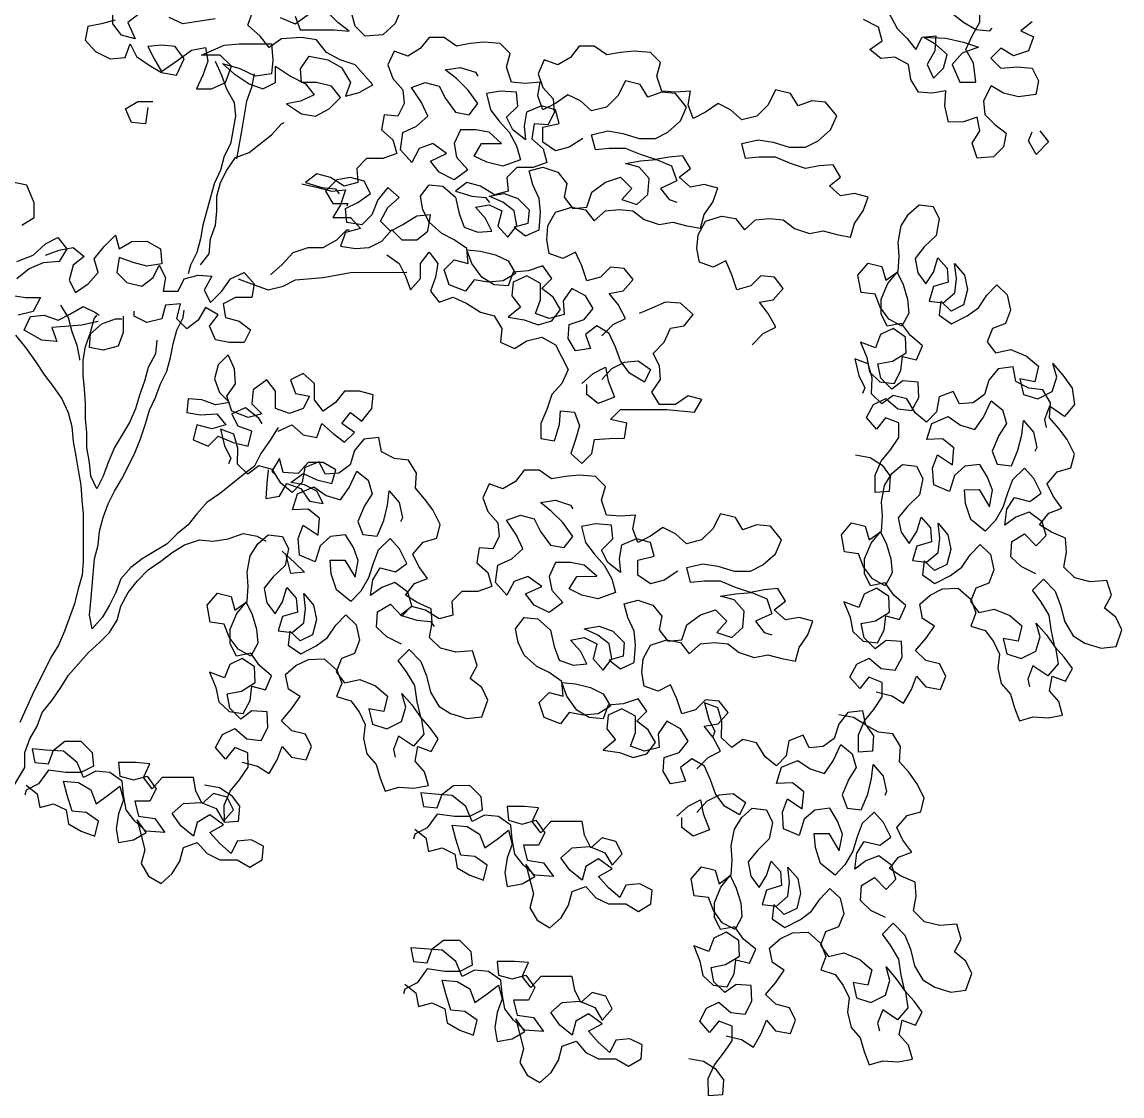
# Model space of a CAD drawing. Header units: metres. Extents: x -0.9 to 19.5, y 0 to 10.1.
# Drawn here: x 16.294 to 19.507, y 4.538 to 7.676 of the extents above; entities that cross this region are included whole.
import ezdxf

# ---------------------------------------------------------------- set-up
doc = ezdxf.new("R2010")
doc.units = ezdxf.units.M
doc.layers.add('ceco.net 89', color=7, linetype='Continuous')

msp = doc.modelspace()

# ---------------------------------------------------------------- linework, layer by layer
at = {"layer": 'ceco.net 89'}
for points in [[(16.6357, 7.6995), (16.6028, 7.6739), (16.6248, 7.6264), (16.5846, 7.6373), (16.559, 7.6702), (16.559, 7.714)], [(17.4024, 7.7148), (17.3842, 7.6709), (17.3477, 7.638), (17.2966, 7.6343), (17.2673, 7.6635), (17.2563, 7.7037)], [(18.8246, 7.7046), (18.8502, 7.6572), (18.8794, 7.628), (18.905, 7.5952), (18.9232, 7.6317), (18.9634, 7.6354), (18.9598, 7.5916), (18.9379, 7.5514), (18.9562, 7.5113), (18.9854, 7.5405), (18.9963, 7.5807), (18.9634, 7.6098), (18.9269, 7.6317), (18.9926, 7.6281), (19.0437, 7.6172), (19.0876, 7.6027), (19.0401, 7.5844), (19.0109, 7.5515), (19.0329, 7.5004), (19.0803, 7.5004), (19.073, 7.5552), (19.0511, 7.5953), (19.0693, 7.6355), (19.0911, 7.6757), (19.0911, 7.7231)], [(18.9962, 7.7121), (19.0437, 7.6756), (19.0802, 7.6538), (19.1204, 7.6502), (19.1277, 7.6575)], [(16.5663, 7.6811), (16.5262, 7.6702), (16.486, 7.6628), (16.4787, 7.6226), (16.508, 7.5898), (16.5518, 7.5679), (16.5956, 7.5716), (16.6102, 7.6118), (16.6285, 7.5753), (16.665, 7.5498), (16.7015, 7.5279), (16.7454, 7.5207), (16.7672, 7.5681), (16.7416, 7.6046), (16.7015, 7.6082), (16.6613, 7.6046), (16.6796, 7.5681), (16.7015, 7.5316), (16.749, 7.5645), (16.7891, 7.5937), (16.8293, 7.6011), (16.8366, 7.5609), (16.822, 7.5207), (16.8038, 7.4805), (16.8476, 7.4806), (16.8878, 7.4989), (16.906, 7.5464), (16.8731, 7.5792), (16.8183, 7.5791), (16.884, 7.6084), (16.9278, 7.6121), (17.0228, 7.6122), (17.0264, 7.5647), (17.0228, 7.5246), (16.9754, 7.5172), (16.9315, 7.5391), (16.8804, 7.5536), (16.9133, 7.5245), (16.9571, 7.4953), (16.9973, 7.4807), (17.0338, 7.499), (17.0338, 7.5465), (17.0776, 7.5173), (17.1214, 7.4954), (17.147, 7.4626), (17.1069, 7.4443), (17.0667, 7.437), (17.1106, 7.4078), (17.1507, 7.4005), (17.1909, 7.4225), (17.2237, 7.4554), (17.1981, 7.4882), (17.1543, 7.4991), (17.1105, 7.4991), (17.1068, 7.5392), (17.1323, 7.5758), (17.1871, 7.5649), (17.2273, 7.543), (17.2529, 7.4992), (17.2383, 7.459), (17.2785, 7.47), (17.3186, 7.492), (17.2674, 7.5503), (17.2236, 7.5649), (17.1834, 7.5868), (17.1542, 7.6233), (17.1104, 7.6305), (17.0519, 7.6268), (17.0155, 7.6012), (16.9899, 7.6341), (16.9533, 7.6669), (16.9679, 7.7071)], [(16.8584, 7.6851), (16.7635, 7.6704), (16.7233, 7.6886)], [(17.0482, 7.6889), (17.0921, 7.6707), (17.1322, 7.6999)], [(17.0921, 7.6926), (17.1067, 7.6524), (17.2053, 7.6525), (17.2491, 7.6489), (17.2162, 7.6744), (17.187, 7.7036)], [(19.2445, 7.6758), (19.2117, 7.6502), (19.2482, 7.632), (19.2336, 7.5918), (19.1898, 7.5772), (19.1533, 7.5991), (19.1241, 7.5698), (19.1533, 7.5406), (19.2008, 7.5443), (19.2446, 7.5407), (19.2629, 7.5042), (19.2556, 7.4641), (19.2045, 7.4567), (19.1607, 7.4676), (19.1242, 7.4895), (19.1023, 7.4457), (19.106, 7.4055), (19.1352, 7.3763), (19.1681, 7.3508), (19.1608, 7.3106), (19.1317, 7.2814), (19.0842, 7.2777), (19.0696, 7.3215), (19.0914, 7.358), (19.0841, 7.3982), (19.0439, 7.3836), (19.0001, 7.3835), (18.9891, 7.431), (18.9927, 7.4748), (18.9526, 7.4674), (18.9124, 7.4711), (18.8905, 7.5075), (18.8831, 7.5514), (18.843, 7.5732), (18.8028, 7.5695), (18.7699, 7.5951), (18.8064, 7.6207), (18.7954, 7.6608), (18.7516, 7.6827)], [(17.9874, 6.7587), (18.0203, 6.7916), (18.0567, 6.8099), (18.0348, 6.85), (18.0092, 6.8829), (18.0494, 6.8902), (18.0786, 6.9231), (18.053, 6.9559), (18.0128, 6.9595), (17.9836, 6.9303), (17.9435, 6.9193), (17.9288, 6.9631), (17.9105, 7.0033), (17.874, 6.985), (17.8339, 6.9995), (17.8265, 7.0397), (17.8301, 7.0799), (17.852, 7.1201), (17.8995, 7.1347), (17.9396, 7.1274), (17.9652, 7.0946), (17.998, 7.1238), (18.0382, 7.1275), (18.0784, 7.1239), (18.1113, 7.0984), (18.1551, 7.0838), (18.1952, 7.0912), (18.2354, 7.0802), (18.2756, 7.073), (18.2865, 7.1131), (18.312, 7.1497), (18.3266, 7.1899), (18.2864, 7.2008), (18.2463, 7.1934), (18.2134, 7.2226), (18.2462, 7.2482), (18.2243, 7.2847), (18.1841, 7.281), (18.144, 7.2737), (18.1001, 7.2882), (18.0563, 7.3064), (18.0088, 7.3064), (17.9687, 7.3027), (17.9577, 7.3465), (18.0051, 7.3575), (18.049, 7.3503), (18.0964, 7.3357), (18.1439, 7.3357), (18.1804, 7.354), (18.2169, 7.3869), (18.2351, 7.4271), (18.2022, 7.4672), (18.162, 7.4708), (18.1219, 7.4562), (18.0999, 7.4927), (18.0561, 7.5036), (18.0342, 7.4598), (18.0014, 7.4269), (17.9576, 7.4159), (17.9247, 7.4451), (17.8882, 7.4633), (17.8517, 7.4377), (17.8152, 7.4194), (17.8006, 7.4596), (17.8078, 7.4997), (17.764, 7.496), (17.7239, 7.4996), (17.7092, 7.5434), (17.7201, 7.5836), (17.6909, 7.6128), (17.6434, 7.6164), (17.6033, 7.6127), (17.5631, 7.6054), (17.5266, 7.6309), (17.4828, 7.6309), (17.4572, 7.598), (17.4208, 7.576), (17.3806, 7.5906), (17.3624, 7.5504), (17.377, 7.5103), (17.4062, 7.4775), (17.4099, 7.4373), (17.3917, 7.4008), (17.3515, 7.4044), (17.3443, 7.3606), (17.3772, 7.3314), (17.3882, 7.2912), (17.348, 7.2766), (17.3005, 7.2765), (17.2714, 7.2473), (17.2751, 7.2071), (17.2349, 7.1962), (17.1947, 7.2217), (17.1545, 7.2326), (17.1217, 7.207), (17.1692, 7.1924), (17.2093, 7.1888), (17.2203, 7.1742)], [(18.4261, 6.733), (18.4589, 6.7658), (18.4954, 6.7841), (18.4734, 6.8243), (18.4479, 6.8571), (18.488, 6.8644), (18.5172, 6.8973), (18.4916, 6.9302), (18.4514, 6.9338), (18.4223, 6.9046), (18.3821, 6.8936), (18.3675, 6.9374), (18.3492, 6.9775), (18.3127, 6.9592), (18.2725, 6.9738), (18.2652, 7.0139), (18.2688, 7.0541), (18.2906, 7.0943), (18.3381, 7.1089), (18.3783, 7.1017), (18.4038, 7.0688), (18.4367, 7.0981), (18.4768, 7.1018), (18.517, 7.0981), (18.5499, 7.0726), (18.5937, 7.0581), (18.6339, 7.0654), (18.674, 7.0545), (18.7142, 7.0472), (18.7251, 7.0874), (18.7506, 7.1239), (18.7652, 7.1641), (18.725, 7.175), (18.6849, 7.1677), (18.652, 7.1968), (18.6848, 7.2224), (18.6629, 7.2589), (18.6227, 7.2552), (18.5826, 7.2479), (18.5388, 7.2625), (18.4949, 7.2807), (18.4475, 7.2806), (18.4073, 7.2769), (18.3963, 7.3208), (18.4438, 7.3317), (18.4876, 7.3245), (18.5351, 7.3099), (18.5825, 7.31), (18.619, 7.3283), (18.6555, 7.3612), (18.6737, 7.4013), (18.6408, 7.4415), (18.6007, 7.4451), (18.5605, 7.4304), (18.5386, 7.4669), (18.4947, 7.4778), (18.4729, 7.434), (18.4401, 7.4011), (18.3962, 7.3901), (18.3634, 7.4193), (18.3268, 7.4375), (18.2903, 7.4119), (18.2539, 7.3936), (18.2392, 7.4338), (18.2465, 7.474), (18.2027, 7.4703), (18.1625, 7.4739), (18.1479, 7.5177), (18.1588, 7.5579), (18.1295, 7.587), (18.0821, 7.5906), (18.0419, 7.587), (18.0018, 7.5796), (17.9652, 7.6051), (17.9214, 7.6051), (17.8959, 7.5722), (17.8594, 7.5503), (17.8192, 7.5648), (17.801, 7.5247), (17.8156, 7.4845), (17.8449, 7.4517), (17.8486, 7.4115), (17.8303, 7.375), (17.7902, 7.3786), (17.7829, 7.3348), (17.8158, 7.3056), (17.8268, 7.2655), (17.7866, 7.2508), (17.7392, 7.2508), (17.71, 7.2215), (17.7137, 7.1814), (17.6735, 7.1704), (17.6333, 7.1959), (17.5932, 7.2068), (17.5603, 7.1812), (17.6078, 7.1667), (17.648, 7.1631), (17.6589, 7.1485)], [(16.8585, 7.5609), (16.8768, 7.5208), (16.8914, 7.4806), (16.9134, 7.4405), (16.9171, 7.4003), (16.9025, 7.32), (16.8843, 7.2835), (16.8734, 7.2433), (16.8552, 7.2031), (16.8224, 7.0826), (16.8152, 7.0424), (16.8042, 7.0023), (16.786, 6.9657), (16.7787, 6.9402)], [(16.9717, 7.5245), (16.9645, 7.4843), (16.9499, 7.4442), (16.9354, 7.3565), (16.9208, 7.2762)], [(17.9321, 7.3355), (17.892, 7.3099), (17.8518, 7.299), (17.8153, 7.3245), (17.8153, 7.3683), (17.8627, 7.3793), (17.8517, 7.4194), (17.8116, 7.4304), (17.7678, 7.4121), (17.7605, 7.3719), (17.7642, 7.3317), (17.7276, 7.3609), (17.7094, 7.3974), (17.7422, 7.4303), (17.7385, 7.4705), (17.691, 7.4741), (17.6509, 7.4667), (17.6619, 7.4193), (17.6875, 7.3864), (17.7167, 7.3536), (17.7386, 7.3135), (17.7496, 7.2733), (17.6985, 7.255), (17.6511, 7.2659), (17.6145, 7.2841), (17.6364, 7.3207), (17.6948, 7.3207), (17.6583, 7.3535), (17.6181, 7.3608), (17.5743, 7.3608), (17.5561, 7.3206), (17.5634, 7.2804), (17.5963, 7.244), (17.5562, 7.2147), (17.5123, 7.2366), (17.4868, 7.2694), (17.5342, 7.2914), (17.494, 7.3205), (17.4539, 7.3059), (17.432, 7.2657), (17.3991, 7.3022), (17.4064, 7.3533), (17.4465, 7.3716), (17.4793, 7.4008), (17.461, 7.441), (17.4318, 7.4848), (17.4719, 7.4994), (17.5121, 7.4885), (17.5304, 7.452), (17.5596, 7.4119), (17.5998, 7.4046), (17.6253, 7.4375), (17.5961, 7.4776), (17.5632, 7.5105), (17.5303, 7.536), (17.5741, 7.5433), (17.618, 7.5288), (17.6253, 7.5178)], [(16.6615, 7.4257), (16.6542, 7.3782), (16.614, 7.3818), (16.5957, 7.4219), (16.6322, 7.4439), (16.6761, 7.4439)], [(16.8152, 6.9658), (16.8408, 6.9986), (16.8444, 7.0425), (16.8589, 7.0826), (16.8626, 7.1228), (16.8625, 7.1666), (16.8734, 7.2068), (16.8917, 7.2433), (16.9172, 7.2798), (16.9573, 7.2945), (17.023, 7.3457), (17.0522, 7.3785), (17.0595, 7.3822)], [(19.2667, 7.3582), (19.2923, 7.3254), (19.2558, 7.2888), (19.2339, 7.329), (19.2448, 7.3545)], [(17.9875, 6.6309), (18.0167, 6.6638), (18.0532, 6.6821), (18.0934, 6.6858), (18.1299, 6.6603), (18.1117, 6.6237), (18.0678, 6.6493), (18.0423, 6.6857), (18.0276, 6.7259), (18.0093, 6.766), (17.9728, 6.7879), (17.94, 6.7623), (17.9546, 6.7222), (17.9108, 6.7148), (17.8889, 6.7513), (17.8925, 6.7915), (17.9363, 6.8061), (17.9618, 6.839), (17.9399, 6.8755), (17.8997, 6.8974), (17.8741, 6.8608), (17.8778, 6.8207), (17.834, 6.8097), (17.7939, 6.8243), (17.8084, 6.8644), (17.8084, 6.9119), (17.7682, 6.9338), (17.7281, 6.9155), (17.7244, 6.8753), (17.75, 6.8425), (17.7135, 6.8132), (17.761, 6.806), (17.8012, 6.7914), (17.8413, 6.8024), (17.8669, 6.8353), (17.8449, 6.8718), (17.812, 6.8973), (17.8412, 6.9265), (17.8156, 6.963), (17.7718, 6.9484), (17.728, 6.9447), (17.7135, 6.9045), (17.6733, 6.9081), (17.6368, 6.93), (17.6075, 6.9701), (17.5929, 7.0103), (17.633, 7.0067), (17.6769, 6.9958), (17.7134, 6.9775), (17.7353, 6.941), (17.6988, 6.9191), (17.655, 6.9154), (17.6149, 6.9227), (17.5893, 6.8898), (17.5419, 6.908), (17.5272, 6.9518), (17.5564, 6.981), (17.5966, 6.9701), (17.5929, 7.0139), (17.5563, 7.0395), (17.5198, 7.0577), (17.4833, 7.0905), (17.465, 7.127), (17.4576, 7.1672), (17.4832, 7.2), (17.5233, 7.1964), (17.5599, 7.1636), (17.5709, 7.1161), (17.5855, 7.076), (17.6257, 7.0614), (17.6658, 7.0651), (17.6476, 7.1016), (17.6183, 7.1344), (17.6585, 7.1418), (17.695, 7.1236), (17.6841, 7.0797), (17.7133, 7.0469), (17.7389, 7.0798), (17.7315, 7.1236), (17.6986, 7.1491), (17.6585, 7.1673), (17.7023, 7.1747), (17.7424, 7.1601), (17.7753, 7.1273), (17.7717, 7.0871), (17.7316, 7.0761), (17.7644, 7.0506), (17.8046, 7.0689), (17.8082, 7.12), (17.8045, 7.1602), (17.7862, 7.2003), (17.7752, 7.2405), (17.8154, 7.2515), (17.8592, 7.2369), (17.8848, 7.2041), (17.8775, 7.1639), (17.9031, 7.1311), (17.9433, 7.1347), (17.9578, 7.1786), (17.998, 7.2078), (18.0418, 7.2225), (18.0747, 7.1896), (18.0455, 7.1567), (18.0893, 7.1422), (18.1221, 7.1714), (18.1257, 7.2189), (18.0965, 7.2517), (18.0563, 7.2626), (18.1001, 7.27), (18.1476, 7.2737), (18.1914, 7.2555), (18.2061, 7.2117), (18.1586, 7.1897), (18.1842, 7.1569), (18.2061, 7.1496)], [(16.293, 7.0821), (16.3295, 7.1041), (16.3295, 7.1479), (16.3075, 7.199), (16.2564, 7.2099)], [(17.1108, 7.2033), (17.1582, 7.1924), (17.1984, 7.1815), (17.2386, 7.1852), (17.224, 7.1414), (17.2021, 7.1049), (17.2532, 7.1049), (17.2825, 7.0721), (17.2387, 7.0611), (17.2241, 7.0209), (17.2679, 7.0136), (17.3081, 7.0173), (17.3446, 7.0356), (17.3738, 7.0685), (17.403, 7.0393), (17.4468, 7.0394), (17.4796, 7.0649), (17.4869, 7.1124), (17.4467, 7.1087), (17.4066, 7.0831), (17.3701, 7.0648), (17.3409, 7.094), (17.3627, 7.1342), (17.3956, 7.1634), (17.3627, 7.1926), (17.3335, 7.1561), (17.3153, 7.1123), (17.2861, 7.083), (17.2423, 7.0903), (17.2386, 7.1304), (17.2751, 7.1487), (17.3116, 7.1743), (17.2933, 7.2108), (17.2531, 7.2217), (17.213, 7.2144), (17.1801, 7.1815), (17.2021, 7.145), (17.2459, 7.1451), (17.2423, 7.1377)], [(18.7284, 6.4111), (18.7716, 6.4031), (18.8061, 6.3812), (18.83, 6.3488), (18.827, 6.3043), (18.7863, 6.301), (18.7855, 6.3518), (18.8036, 6.3925), (18.8304, 6.4258), (18.8554, 6.4622), (18.8552, 6.5047), (18.8164, 6.5197), (18.7895, 6.4864), (18.7606, 6.5201), (18.7806, 6.5578), (18.8169, 6.5754), (18.852, 6.5454), (18.8933, 6.5405), (18.9133, 6.5782), (18.9113, 6.6239), (18.8668, 6.6269), (18.8343, 6.603), (18.8023, 6.6348), (18.794, 6.6768), (18.836, 6.685), (18.8766, 6.7095), (18.8746, 6.7552), (18.8382, 6.7802), (18.8019, 6.7626), (18.787, 6.7237), (18.7431, 6.7399), (18.7614, 6.6955), (18.7697, 6.6535), (18.7998, 6.6248), (18.8412, 6.6199), (18.8611, 6.6575), (18.866, 6.6989), (18.9061, 6.689), (18.9241, 6.7297), (18.889, 6.7597), (18.8632, 6.7953), (18.8213, 6.787), (18.8037, 6.8233), (18.8035, 6.8659), (18.8228, 6.9116), (18.8497, 6.9449), (18.8673, 6.9086), (18.8806, 6.8655), (18.8838, 6.8248), (18.8639, 6.7872), (18.8262, 6.8071), (18.8005, 6.8427), (18.786, 6.8809), (18.7446, 6.8858), (18.7357, 6.9358), (18.7657, 6.971), (18.8058, 6.9611), (18.8172, 6.921), (18.8528, 6.9468), (18.8558, 6.9913), (18.8526, 7.032), (18.8618, 7.0802), (18.8836, 7.1147), (18.9143, 7.1417), (18.9556, 7.1368), (18.9732, 7.1005), (18.964, 7.0523), (18.929, 7.0184), (18.9022, 6.9851), (18.9104, 6.9432), (18.9343, 6.9107), (18.9561, 6.9452), (18.9692, 6.9872), (18.9962, 6.9566), (18.9994, 6.9159), (18.9562, 6.9026), (18.9432, 6.8606), (18.9845, 6.8557), (19.0183, 6.8846), (19.0232, 6.926), (19.018, 6.9698), (19.0469, 6.936), (19.0552, 6.8941), (19.044, 6.849), (19.0078, 6.8314), (18.9776, 6.8601), (18.9727, 6.8188), (19.0091, 6.7938), (19.0548, 6.8171), (19.0873, 6.841), (19.1122, 6.8774), (19.1409, 6.9075), (19.1711, 6.8788), (19.1812, 6.8337), (19.1663, 6.7949), (19.1281, 6.7804), (19.1132, 6.7415), (19.1371, 6.709), (19.1821, 6.7191), (19.2279, 6.6998), (19.263, 6.6699), (19.2519, 6.6248), (19.2087, 6.6328), (19.2188, 6.5877), (19.2608, 6.5747), (19.3033, 6.5961), (19.3164, 6.6381), (19.305, 6.6781), (19.3339, 6.6444), (19.3615, 6.6057), (19.3685, 6.5587), (19.3386, 6.5236), (19.2953, 6.5529), (19.2804, 6.514), (19.2854, 6.4915)], [(16.2785, 6.9762), (16.326, 6.9945), (16.3624, 7.0274), (16.3989, 7.0457), (16.4245, 7.0129), (16.4026, 6.9763), (16.3552, 6.9726), (16.315, 6.9543), (16.2786, 6.9251)], [(16.3625, 6.9945), (16.4026, 7.0092), (16.4428, 7.0165), (16.4757, 6.991), (16.4428, 6.9654), (16.4319, 6.9216), (16.4502, 6.8851), (16.4867, 6.9107), (16.5159, 6.9436), (16.5049, 6.9837), (16.534, 7.0203), (16.5669, 7.0532), (16.5779, 7.013), (16.6144, 7.0349), (16.6582, 7.035), (16.6984, 7.0131), (16.702, 6.9693), (16.6582, 6.962), (16.6181, 6.9729), (16.5779, 6.9874), (16.5706, 6.9436), (16.5999, 6.9144), (16.6437, 6.9035), (16.6765, 6.9291), (16.6947, 6.9656), (16.713, 6.9292), (16.7058, 6.889), (16.7496, 6.889), (16.7678, 6.9256), (16.808, 6.9365), (16.8481, 6.9329), (16.8263, 6.8927), (16.8445, 6.8562), (16.8774, 6.8891), (16.9029, 6.9257), (16.943, 6.944), (16.9723, 6.9111), (16.965, 6.871), (16.9176, 6.8709), (16.8811, 6.8526), (16.8884, 6.8125), (16.9286, 6.8016), (16.9615, 6.776), (16.9432, 6.7395), (16.8994, 6.7395), (16.8592, 6.7467), (16.841, 6.7869), (16.8665, 6.8198), (16.83, 6.8416), (16.8081, 6.8051), (16.7752, 6.7795), (16.746, 6.8087), (16.7569, 6.8525), (16.7131, 6.8488), (16.7022, 6.8087), (16.6584, 6.7977), (16.6219, 6.8159), (16.6218, 6.8305)], [(17.0197, 6.9367), (17.0526, 6.966), (17.0854, 7.0025), (17.1292, 7.0172), (17.173, 7.0172), (17.2131, 7.0391), (17.2423, 7.0684), (17.2496, 7.0684)], [(17.3592, 6.9955), (17.3958, 6.9699), (17.414, 6.9334), (17.4287, 6.8933), (17.4579, 6.9262), (17.4578, 6.97), (17.4833, 7.0029), (17.5089, 6.97), (17.5017, 6.9299), (17.4871, 6.8897), (17.5127, 6.8569), (17.5528, 6.8715), (17.593, 6.8533), (17.6332, 6.8278), (17.6734, 6.8168), (17.6953, 6.7804), (17.6917, 6.7402), (17.7319, 6.722), (17.7684, 6.7439), (17.8122, 6.7549), (17.8524, 6.733), (17.8889, 6.66), (17.8707, 6.6199), (17.8415, 6.587), (17.827, 6.5432), (17.8088, 6.503), (17.8088, 6.4592), (17.849, 6.4519), (17.8635, 6.4994), (17.8671, 6.5395), (17.9073, 6.5359), (17.9219, 6.4958), (17.911, 6.4556), (17.8965, 6.4154), (17.9293, 6.3863), (17.9585, 6.4155), (17.9658, 6.4557), (18.0096, 6.4593), (18.0534, 6.4594), (18.0607, 6.5032), (18.0132, 6.5141), (18.0424, 6.5434), (18.1775, 6.5435), (18.2578, 6.5362), (18.2797, 6.5728), (18.2395, 6.5837), (18.203, 6.5581), (18.1556, 6.5581), (18.1336, 6.5946), (18.1591, 6.6311), (18.1555, 6.6712), (18.1372, 6.7077), (18.17, 6.7406), (18.1882, 6.7808), (18.2284, 6.7881), (18.2539, 6.821), (18.2174, 6.8539), (18.1735, 6.8575), (18.1334, 6.8392), (18.0969, 6.8245)], [(16.9248, 6.9257), (16.9723, 6.9075), (17.0125, 6.8929), (17.0563, 6.9039), (17.0928, 6.9222), (17.1731, 6.9296), (17.2534, 6.9443), (17.4177, 6.9444)], [(16.2603, 6.8776), (16.3042, 6.8704), (16.348, 6.8704), (16.3261, 6.8302), (16.2823, 6.8192)], [(16.516, 6.8012), (16.4685, 6.7902), (16.3809, 6.7828), (16.3956, 6.7427), (16.3517, 6.7463), (16.3006, 6.7754), (16.3188, 6.8156), (16.359, 6.8193), (16.3992, 6.8047), (16.4356, 6.823), (16.4721, 6.845), (16.5087, 6.8267), (16.5196, 6.8194)], [(16.4064, 6.8485), (16.4284, 6.8121), (16.4393, 6.7719), (16.454, 6.7318), (16.4613, 6.6916), (16.4613, 6.6879)], [(16.6876, 6.7466), (16.684, 6.7064), (16.6622, 6.6662), (16.6512, 6.6261), (16.6367, 6.5859), (16.6258, 6.5457), (16.6075, 6.5055), (16.5638, 6.4325), (16.5456, 6.3886), (16.531, 6.3485), (16.5128, 6.3119), (16.4945, 6.3484), (16.4908, 6.3886), (16.4835, 6.4324), (16.4834, 6.4762), (16.4797, 6.5164), (16.4797, 6.5602), (16.476, 6.604), (16.4723, 6.6441), (16.4723, 6.688), (16.4795, 6.7281), (16.4941, 6.7683), (16.505, 6.8085), (16.5123, 6.8194)], [(16.589, 6.8159), (16.589, 6.7684), (16.5745, 6.7282), (16.5307, 6.7172), (16.4905, 6.7245), (16.4941, 6.7647), (16.527, 6.7939), (16.5671, 6.8085), (16.5854, 6.8085)], [(17.042, 6.4913), (17.0165, 6.4511), (16.991, 6.4146), (16.9728, 6.3781), (16.9399, 6.3525), (16.9034, 6.3232), (16.8706, 6.2977), (16.8341, 6.2721), (16.8049, 6.2392), (16.7794, 6.2063), (16.7466, 6.1807), (16.7174, 6.1515), (16.6444, 6.1076), (16.6116, 6.082), (16.5824, 6.0491), (16.5678, 6.0089), (16.5496, 5.9724), (16.5277, 5.9359), (16.4986, 5.903), (16.4912, 5.9432), (16.4948, 5.9833), (16.4984, 6.0271), (16.5057, 6.1075), (16.5166, 6.1476), (16.5202, 6.1878), (16.5311, 6.228), (16.5457, 6.2681), (16.5639, 6.3047), (16.5858, 6.3412), (16.6222, 6.4143), (16.6404, 6.4581), (16.655, 6.5019), (16.6659, 6.5421), (16.6841, 6.5786), (16.6987, 6.6188), (16.7169, 6.6553), (16.7279, 6.6955), (16.7351, 6.7357), (16.746, 6.7758), (16.7643, 6.8124), (16.7679, 6.8343)], [(16.2751, 6.7608), (16.3043, 6.7243), (16.3335, 6.6842), (16.3591, 6.644), (16.3847, 6.6112), (16.4103, 6.5747), (16.4286, 6.5346), (16.4396, 6.4944), (16.4433, 6.4506), (16.4506, 6.4068), (16.458, 6.3666), (16.4653, 6.3228), (16.469, 6.279), (16.4727, 6.2389), (16.4728, 6.1001), (16.4692, 6.06), (16.4583, 6.0198), (16.4474, 5.976), (16.4182, 5.8956), (16.4, 5.8554), (16.3782, 5.8189), (16.3235, 5.7093), (16.287, 5.629)], [(17.042, 6.4804), (17.0822, 6.4987), (17.1151, 6.4695), (17.1552, 6.4622), (17.1698, 6.5024), (17.2027, 6.4732), (17.2356, 6.4477), (17.2648, 6.4769), (17.2282, 6.5024), (17.2538, 6.5353), (17.2866, 6.5098), (17.3158, 6.5463), (17.3194, 6.5865), (17.2793, 6.5974), (17.2354, 6.5974), (17.2099, 6.5645), (17.1734, 6.5389), (17.1478, 6.5717), (17.1478, 6.6192), (17.1149, 6.6484), (17.0784, 6.6301), (17.0931, 6.5899), (17.1332, 6.5827), (17.115, 6.5462), (17.0749, 6.5315), (17.0347, 6.5461), (17.0346, 6.5972), (17.009, 6.63), (16.9689, 6.6008), (16.9653, 6.5606), (16.9945, 6.5314), (16.9544, 6.5204), (16.9069, 6.5387), (16.8923, 6.5825), (16.9178, 6.619), (16.9141, 6.6628), (16.8958, 6.703), (16.8666, 6.6737), (16.8557, 6.6335), (16.8703, 6.5934), (16.8996, 6.5642), (16.8594, 6.5569), (16.8192, 6.5714), (16.7791, 6.5751), (16.7755, 6.5349), (16.8156, 6.5276), (16.8631, 6.5313), (16.8887, 6.4985), (16.8485, 6.4875), (16.8047, 6.4984), (16.7938, 6.4546), (16.8376, 6.4364), (16.8668, 6.4656), (16.9106, 6.4474), (16.9545, 6.4365), (16.9654, 6.4803), (16.9252, 6.4949), (16.9069, 6.5314), (16.9471, 6.5497), (16.9836, 6.5205), (16.9946, 6.5022)], [(18.7891, 5.7187), (18.8342, 5.7075), (18.8687, 5.6857), (18.8918, 5.7252), (18.9067, 5.7641), (18.9337, 5.7335), (18.9769, 5.7255), (18.9919, 5.7643), (18.9742, 5.8006), (18.9341, 5.8105), (18.904, 5.8392), (18.934, 5.8744), (18.9589, 5.9108), (18.9244, 5.9326), (18.9162, 5.9745), (18.9468, 6.0015), (18.983, 6.0192), (19.0287, 6.0212), (19.0658, 5.9881), (19.0803, 5.9499), (19.0654, 5.911), (19.1073, 5.898), (19.1312, 5.8655), (19.1489, 5.8292), (19.144, 5.7879), (19.1541, 5.7429), (19.1811, 5.7122), (19.1925, 5.6722), (19.207, 5.634), (19.247, 5.6454), (19.2915, 5.6424), (19.3334, 5.6507), (19.3221, 5.6907), (19.295, 5.7213), (19.3031, 5.7645), (19.3419, 5.7496), (19.3619, 5.7872), (19.338, 5.8197), (19.311, 5.8503), (19.3008, 5.8954), (19.2938, 5.9423), (19.2693, 5.983), (19.2454, 6.0155), (19.2773, 6.0475), (19.3112, 6.0125), (19.3276, 5.9712), (19.3396, 5.9231), (19.3641, 5.8824), (19.3986, 5.8606), (19.4456, 5.8463), (19.4894, 5.8515), (19.5068, 5.9003), (19.4892, 5.9366), (19.4559, 5.9634), (19.4759, 6.0011), (19.4626, 6.0442), (19.4138, 6.0403), (19.3687, 6.0515), (19.3366, 6.0833), (19.3447, 6.1266), (19.3414, 6.1673), (19.3007, 6.1853), (19.2662, 6.2071), (19.293, 6.2404), (19.3312, 6.2549), (19.3054, 6.2905), (19.2878, 6.3268), (19.3177, 6.3619), (19.3578, 6.3733), (19.3677, 6.4134), (19.3463, 6.4559), (19.3224, 6.4884), (19.2954, 6.519), (19.2984, 6.5635), (19.2758, 6.601), (19.2344, 6.6059), (19.1968, 6.6259), (19.1886, 6.6678), (19.1447, 6.6627), (19.1179, 6.6294), (19.1049, 6.5874), (19.0724, 6.5635), (19.0317, 6.5603), (19.014, 6.5966), (18.9728, 6.5802), (18.9647, 6.5369), (18.936, 6.5068), (18.9028, 6.5336), (18.8782, 6.5743), (18.8381, 6.5842), (18.8056, 6.5603), (18.7755, 6.589), (18.7766, 6.6366), (18.7652, 6.6767), (18.7264, 6.6916), (18.7384, 6.6434), (18.756, 6.6071), (18.7492, 6.5902)], [(17.9291, 6.6199), (17.962, 6.6492), (17.9985, 6.6674), (18.0058, 6.6273), (18.0241, 6.5798), (17.9767, 6.5615), (17.9438, 6.5871), (17.9437, 6.6163)], [(19.2547, 6.0637), (19.212, 6.0849), (19.1819, 6.1136), (19.1849, 6.1581), (19.2224, 6.1807), (19.2563, 6.1457), (19.2851, 6.1759), (19.2737, 6.2159), (19.2354, 6.244), (19.1972, 6.2295), (19.1648, 6.2056), (19.1709, 6.252), (19.1927, 6.2865), (19.2378, 6.2753), (19.2703, 6.2992), (19.2489, 6.3417), (19.2219, 6.3723), (19.1869, 6.3384), (19.172, 6.2996), (19.159, 6.2576), (19.1359, 6.2181), (19.1072, 6.1879), (19.0651, 6.2222), (19.05, 6.2685), (19.0468, 6.3092), (19.0893, 6.3094), (19.1195, 6.2593), (19.1288, 6.3076), (19.1143, 6.3457), (19.0916, 6.3832), (19.0478, 6.3781), (19.0172, 6.3511), (19.0029, 6.3041), (18.9572, 6.3234), (18.9533, 6.3722), (18.9682, 6.4111), (19.0115, 6.3818), (19.0157, 6.4313), (18.9825, 6.4581), (18.9368, 6.4561), (18.9511, 6.5031), (18.9986, 6.5233), (19.035, 6.4983), (19.077, 6.4853), (19.1019, 6.5217), (19.1243, 6.5693), (19.1576, 6.5425), (19.169, 6.5024), (19.1471, 6.4679), (19.1279, 6.4222), (19.1424, 6.384), (19.1837, 6.3791), (19.203, 6.4249), (19.2141, 6.47), (19.219, 6.5113), (19.2479, 6.4776), (19.2581, 6.4325), (19.2525, 6.4206)], [(16.9365, 5.5132), (16.9816, 5.502), (17.0161, 5.4802), (17.0391, 5.5197), (17.054, 5.5586), (17.0811, 5.528), (17.1243, 5.5199), (17.1392, 5.5588), (17.1216, 5.5951), (17.0815, 5.605), (17.0513, 5.6337), (17.0813, 5.6688), (17.1062, 5.7052), (17.0718, 5.727), (17.0635, 5.769), (17.0941, 5.796), (17.1304, 5.8136), (17.1761, 5.8156), (17.2131, 5.7825), (17.2276, 5.7444), (17.2127, 5.7055), (17.2547, 5.6925), (17.2786, 5.66), (17.2962, 5.6237), (17.2913, 5.5824), (17.3014, 5.5373), (17.3284, 5.5067), (17.3398, 5.4667), (17.3543, 5.4285), (17.3944, 5.4399), (17.4388, 5.4369), (17.4808, 5.4451), (17.4694, 5.4852), (17.4424, 5.5158), (17.4504, 5.559), (17.4893, 5.5441), (17.5092, 5.5817), (17.4853, 5.6142), (17.4583, 5.6448), (17.4482, 5.6899), (17.4412, 5.7368), (17.4166, 5.7774), (17.3927, 5.8099), (17.4246, 5.842), (17.4585, 5.807), (17.4749, 5.7657), (17.4869, 5.7175), (17.5115, 5.6769), (17.5459, 5.6551), (17.5929, 5.6408), (17.6368, 5.6459), (17.6542, 5.6948), (17.6365, 5.7311), (17.6033, 5.7579), (17.6232, 5.7955), (17.6099, 5.8387), (17.5611, 5.8348), (17.516, 5.846), (17.484, 5.8778), (17.492, 5.921), (17.4888, 5.9617), (17.448, 5.9798), (17.4135, 6.0016), (17.4404, 6.0349), (17.4785, 6.0494), (17.4527, 6.085), (17.4351, 6.1213), (17.4651, 6.1564), (17.5051, 6.1678), (17.515, 6.2079), (17.4936, 6.2504), (17.4697, 6.2829), (17.4427, 6.3135), (17.4457, 6.358), (17.4231, 6.3955), (17.3818, 6.4004), (17.3441, 6.4203), (17.3359, 6.4622), (17.2921, 6.4571), (17.2652, 6.4239), (17.2522, 6.3819), (17.2197, 6.358), (17.179, 6.3547), (17.1614, 6.391), (17.1201, 6.3746), (17.1121, 6.3314), (17.0834, 6.3013), (17.0501, 6.3281), (17.0256, 6.3687), (16.9855, 6.3786), (16.953, 6.3548), (16.9228, 6.3835), (16.924, 6.4311), (16.9126, 6.4711), (16.8737, 6.486), (16.8857, 6.4379), (16.9034, 6.4016), (16.8965, 6.3847)], [(17.0129, 6.3672), (17.0093, 6.327), (17.0057, 6.2832), (17.0459, 6.2905), (17.0677, 6.327), (17.1079, 6.3125), (17.1335, 6.276), (17.1737, 6.2687), (17.1554, 6.3052), (17.1189, 6.3234), (17.0787, 6.3307), (17.1152, 6.3563), (17.1554, 6.3381), (17.1992, 6.3272), (17.2101, 6.3673), (17.1736, 6.3892), (17.1298, 6.3892), (17.1006, 6.3563), (17.0568, 6.3599), (17.0458, 6.4), (17.0239, 6.3635), (17.0312, 6.3562)], [(17.402, 5.8582), (17.3594, 5.8794), (17.3292, 5.9081), (17.3323, 5.9525), (17.3698, 5.9752), (17.4037, 5.9402), (17.4324, 5.9703), (17.421, 6.0104), (17.3827, 6.0385), (17.3446, 6.024), (17.3121, 6.0001), (17.3182, 6.0464), (17.34, 6.0809), (17.3852, 6.0698), (17.4177, 6.0937), (17.3963, 6.1362), (17.3692, 6.1668), (17.3343, 6.1329), (17.3193, 6.094), (17.3063, 6.052), (17.2833, 6.0125), (17.2545, 5.9824), (17.2125, 6.0167), (17.1973, 6.063), (17.1941, 6.1037), (17.2367, 6.1038), (17.2669, 6.0538), (17.2761, 6.102), (17.2616, 6.1402), (17.239, 6.1777), (17.1952, 6.1726), (17.1645, 6.1456), (17.1503, 6.0986), (17.1045, 6.1179), (17.1006, 6.1667), (17.1155, 6.2056), (17.1588, 6.1762), (17.1631, 6.2257), (17.1298, 6.2526), (17.0841, 6.2505), (17.0984, 6.2975), (17.1459, 6.3177), (17.1823, 6.2928), (17.2243, 6.2797), (17.2492, 6.3161), (17.2717, 6.3638), (17.3049, 6.3369), (17.3163, 6.2969), (17.2945, 6.2624), (17.2752, 6.2166), (17.2897, 6.1785), (17.331, 6.1736), (17.3503, 6.2193), (17.3615, 6.2644), (17.3664, 6.3058), (17.3953, 6.2721), (17.4054, 6.227), (17.3998, 6.2151)], [(18.265, 5.4942), (18.2978, 5.5271), (18.3343, 5.5454), (18.3124, 5.5855), (18.2868, 5.6184), (18.3269, 5.6257), (18.3561, 5.6586), (18.3305, 5.6914), (18.2904, 5.695), (18.2612, 5.6658), (18.221, 5.6548), (18.2064, 5.6986), (18.1881, 5.7388), (18.1516, 5.7205), (18.1114, 5.735), (18.1041, 5.7752), (18.1077, 5.8154), (18.1296, 5.8555), (18.177, 5.8702), (18.2172, 5.8629), (18.2428, 5.8301), (18.2756, 5.8593), (18.3158, 5.863), (18.3559, 5.8594), (18.3888, 5.8339), (18.4327, 5.8193), (18.4728, 5.8266), (18.513, 5.8157), (18.5531, 5.8085), (18.5641, 5.8486), (18.5896, 5.8852), (18.6042, 5.9253), (18.564, 5.9363), (18.5238, 5.9289), (18.4909, 5.9581), (18.5238, 5.9837), (18.5018, 6.0202), (18.4617, 6.0165), (18.4215, 6.0092), (18.3777, 6.0237), (18.3339, 6.0419), (18.2864, 6.0419), (18.2462, 6.0382), (18.2353, 6.082), (18.2827, 6.093), (18.3265, 6.0857), (18.374, 6.0712), (18.4215, 6.0712), (18.458, 6.0895), (18.4944, 6.1224), (18.5127, 6.1626), (18.4798, 6.2027), (18.4396, 6.2063), (18.3995, 6.1917), (18.3775, 6.2282), (18.3337, 6.2391), (18.3118, 6.1953), (18.279, 6.1624), (18.2352, 6.1514), (18.2023, 6.1806), (18.1658, 6.1988), (18.1293, 6.1732), (18.0928, 6.1549), (18.0782, 6.195), (18.0854, 6.2352), (18.0416, 6.2315), (18.0014, 6.2351), (17.9868, 6.2789), (17.9977, 6.3191), (17.9685, 6.3483), (17.921, 6.3519), (17.8809, 6.3482), (17.8407, 6.3409), (17.8042, 6.3664), (17.7604, 6.3664), (17.7348, 6.3335), (17.6983, 6.3115), (17.6582, 6.3261), (17.6399, 6.2859), (17.6546, 6.2458), (17.6838, 6.2129), (17.6875, 6.1728), (17.6693, 6.1363), (17.6291, 6.1399), (17.6219, 6.096), (17.6547, 6.0669), (17.6657, 6.0267), (17.6256, 6.0121), (17.5781, 6.012), (17.5489, 5.9828), (17.5526, 5.9426), (17.5125, 5.9316), (17.4723, 5.9572), (17.4321, 5.9681), (17.3993, 5.9425), (17.4468, 5.9279), (17.4869, 5.9243), (17.4979, 5.9097)], [(18.6797, 5.6527), (18.7229, 5.6446), (18.7574, 5.6228), (18.7813, 5.5903), (18.7783, 5.5458), (18.7376, 5.5426), (18.7369, 5.5933), (18.7549, 5.6341), (18.7817, 5.6673), (18.8067, 5.7037), (18.8066, 5.7463), (18.7677, 5.7612), (18.7409, 5.728), (18.712, 5.7617), (18.7319, 5.7993), (18.7682, 5.8169), (18.8033, 5.787), (18.8447, 5.7821), (18.8646, 5.8197), (18.8626, 5.8654), (18.8181, 5.8684), (18.7856, 5.8445), (18.7536, 5.8764), (18.7454, 5.9183), (18.7873, 5.9266), (18.8279, 5.9511), (18.8259, 5.9968), (18.7895, 6.0218), (18.7533, 6.0041), (18.7384, 5.9653), (18.6945, 5.9814), (18.7128, 5.937), (18.721, 5.8951), (18.7511, 5.8664), (18.7925, 5.8615), (18.8124, 5.8991), (18.8173, 5.9404), (18.8574, 5.9305), (18.8755, 5.9713), (18.8403, 6.0012), (18.8146, 6.0369), (18.7726, 6.0286), (18.755, 6.0649), (18.7549, 6.1075), (18.7742, 6.1532), (18.801, 6.1865), (18.8186, 6.1502), (18.8319, 6.107), (18.8351, 6.0663), (18.8152, 6.0287), (18.7776, 6.0487), (18.7518, 6.0843), (18.7373, 6.1224), (18.696, 6.1273), (18.6871, 6.1774), (18.717, 6.2125), (18.7571, 6.2026), (18.7685, 6.1626), (18.8041, 6.1884), (18.8071, 6.2328), (18.8039, 6.2735), (18.8132, 6.3218), (18.835, 6.3563), (18.8656, 6.3833), (18.9069, 6.3784), (18.9246, 6.3421), (18.9153, 6.2939), (18.8803, 6.2599), (18.8535, 6.2267), (18.8617, 6.1848), (18.8856, 6.1523), (18.9074, 6.1868), (18.9205, 6.2287), (18.9475, 6.1981), (18.9507, 6.1574), (18.9076, 6.1442), (18.8945, 6.1022), (18.9359, 6.0973), (18.9696, 6.1262), (18.9745, 6.1675), (18.9694, 6.2113), (18.9983, 6.1776), (19.0065, 6.1357), (18.9954, 6.0906), (18.9591, 6.0729), (18.929, 6.1017), (18.9241, 6.0603), (18.9605, 6.0354), (19.0061, 6.0587), (19.0386, 6.0825), (19.0635, 6.1189), (19.0923, 6.1491), (19.1224, 6.1203), (19.1325, 6.0753), (19.1176, 6.0364), (19.0795, 6.0219), (19.0645, 5.9831), (19.0884, 5.9506), (19.1335, 5.9607), (19.1792, 5.9414), (19.2144, 5.9114), (19.2032, 5.8663), (19.16, 5.8744), (19.1701, 5.8293), (19.2121, 5.8163), (19.2547, 5.8377), (19.2677, 5.8797), (19.2563, 5.9197), (19.2852, 5.886), (19.3129, 5.8472), (19.3199, 5.8003), (19.2899, 5.7651), (19.2466, 5.7944), (19.2317, 5.7556), (19.2368, 5.7331)], [(18.2097, 6.071), (18.1696, 6.0454), (18.1294, 6.0344), (18.0929, 6.06), (18.0928, 6.1038), (18.1403, 6.1148), (18.1293, 6.1549), (18.0891, 6.1658), (18.0453, 6.1475), (18.0381, 6.1074), (18.0418, 6.0672), (18.0052, 6.0964), (17.9869, 6.1329), (18.0198, 6.1658), (18.0161, 6.2059), (17.9686, 6.2095), (17.9285, 6.2022), (17.9394, 6.1548), (17.965, 6.1219), (17.9943, 6.0891), (18.0162, 6.0489), (18.0272, 6.0088), (17.9761, 5.9905), (17.9286, 6.0014), (17.8921, 6.0196), (17.914, 6.0561), (17.9724, 6.0562), (17.9359, 6.089), (17.8957, 6.0963), (17.8519, 6.0963), (17.8337, 6.0561), (17.841, 6.0159), (17.8739, 5.9794), (17.8338, 5.9502), (17.7899, 5.9721), (17.7643, 6.0049), (17.8118, 6.0268), (17.7716, 6.056), (17.7314, 6.0414), (17.7096, 6.0012), (17.6767, 6.0377), (17.6839, 6.0888), (17.7241, 6.1071), (17.7569, 6.1363), (17.7386, 6.1765), (17.7094, 6.2203), (17.7495, 6.2349), (17.7897, 6.224), (17.808, 6.1875), (17.8372, 6.1474), (17.8774, 6.1401), (17.9029, 6.173), (17.8737, 6.2131), (17.8408, 6.2459), (17.8079, 6.2715), (17.8517, 6.2788), (17.8955, 6.2642), (17.9028, 6.2533)], [(16.258, 5.4245), (16.3018, 5.4975), (16.3017, 5.5414), (16.3163, 5.5815), (16.3382, 5.6181), (16.3527, 5.6582), (16.3819, 5.6948), (16.4074, 5.7313), (16.4293, 5.7678), (16.4877, 5.8336), (16.5205, 5.8629), (16.5497, 5.8921), (16.5716, 5.9286), (16.5825, 5.9688), (16.6043, 6.009), (16.6299, 6.0419), (16.6627, 6.0747), (16.6992, 6.1003), (16.732, 6.1259), (16.7685, 6.1479), (16.8123, 6.1625), (16.8525, 6.1589), (16.8963, 6.1662), (16.9401, 6.1809), (16.9803, 6.1736), (17.0058, 6.159)], [(16.8271, 5.4471), (16.8703, 5.4391), (16.9048, 5.4173), (16.9287, 5.3848), (16.9256, 5.3403), (16.885, 5.3371), (16.8842, 5.3878), (16.9022, 5.4285), (16.9291, 5.4618), (16.954, 5.4982), (16.9539, 5.5408), (16.915, 5.5557), (16.8882, 5.5224), (16.8593, 5.5562), (16.8793, 5.5938), (16.9155, 5.6114), (16.9507, 5.5815), (16.992, 5.5766), (17.0119, 5.6142), (17.0099, 5.6599), (16.9655, 5.6629), (16.933, 5.639), (16.901, 5.6709), (16.8927, 5.7128), (16.9346, 5.721), (16.9753, 5.7456), (16.9733, 5.7913), (16.9369, 5.8162), (16.9006, 5.7986), (16.8857, 5.7597), (16.8418, 5.7759), (16.8601, 5.7315), (16.8684, 5.6896), (16.8985, 5.6608), (16.9398, 5.6559), (16.9598, 5.6936), (16.9647, 5.7349), (17.0048, 5.725), (17.0228, 5.7657), (16.9877, 5.7957), (16.9619, 5.8313), (16.92, 5.8231), (16.9023, 5.8593), (16.9022, 5.9019), (16.9215, 5.9477), (16.9483, 5.9809), (16.966, 5.9447), (16.9792, 5.9015), (16.9825, 5.8608), (16.9625, 5.8232), (16.9249, 5.8431), (16.8991, 5.8787), (16.8846, 5.9169), (16.8433, 5.9218), (16.8344, 5.9719), (16.8644, 6.007), (16.9045, 5.9971), (16.9158, 5.9571), (16.9515, 5.9828), (16.9545, 6.0273), (16.9512, 6.068), (16.9605, 6.1162), (16.9823, 6.1507), (17.0129, 6.1777), (17.0543, 6.1728), (17.0719, 6.1366), (17.0626, 6.0883), (17.0277, 6.0544), (17.0008, 6.0212), (17.0091, 5.9792), (17.033, 5.9467), (17.0548, 5.9812), (17.0678, 6.0232), (17.0948, 5.9926), (17.0981, 5.9519), (17.0549, 5.9386), (17.0419, 5.8967), (17.0832, 5.8918), (17.1169, 5.9207), (17.1218, 5.962), (17.1167, 6.0058), (17.1456, 5.9721), (17.1539, 5.9301), (17.1427, 5.885), (17.1064, 5.8674), (17.0763, 5.8961), (17.0714, 5.8548), (17.1078, 5.8298), (17.1534, 5.8531), (17.1859, 5.877), (17.2109, 5.9134), (17.2396, 5.9435), (17.2697, 5.9148), (17.2799, 5.8697), (17.265, 5.8309), (17.2268, 5.8164), (17.2119, 5.7775), (17.2358, 5.745), (17.2808, 5.7552), (17.3266, 5.7359), (17.3617, 5.7059), (17.3506, 5.6608), (17.3073, 5.6688), (17.3175, 5.6238), (17.3595, 5.6107), (17.402, 5.6321), (17.415, 5.6741), (17.4037, 5.7142), (17.4325, 5.6804), (17.4602, 5.6417), (17.4672, 5.5947), (17.4373, 5.5596), (17.394, 5.5889), (17.379, 5.55), (17.3841, 5.5275)], [(17.0533, 6.1299), (17.0899, 6.097), (17.1191, 6.0679), (17.0789, 6.0642), (17.0643, 6.1226)], [(18.2651, 5.3664), (18.2943, 5.3993), (18.3308, 5.4176), (18.3709, 5.4213), (18.4075, 5.3958), (18.3893, 5.3592), (18.3454, 5.3847), (18.3198, 5.4212), (18.3052, 5.4614), (18.2869, 5.5015), (18.2504, 5.5234), (18.2175, 5.4978), (18.2322, 5.4577), (18.1884, 5.4503), (18.1664, 5.4868), (18.17, 5.527), (18.2138, 5.5416), (18.2394, 5.5745), (18.2174, 5.611), (18.1772, 5.6329), (18.1517, 5.5963), (18.1554, 5.5562), (18.1116, 5.5452), (18.0714, 5.5597), (18.086, 5.5999), (18.086, 5.6474), (18.0458, 5.6693), (18.0056, 5.651), (18.002, 5.6108), (18.0276, 5.578), (17.9911, 5.5487), (18.0386, 5.5415), (18.0788, 5.5269), (18.1189, 5.5379), (18.1444, 5.5708), (18.1225, 5.6073), (18.0896, 5.6328), (18.1188, 5.662), (18.0932, 5.6985), (18.0494, 5.6839), (18.0056, 5.6802), (17.991, 5.64), (17.9509, 5.6436), (17.9143, 5.6655), (17.8851, 5.7056), (17.8705, 5.7458), (17.9106, 5.7422), (17.9544, 5.7312), (17.991, 5.713), (18.0129, 5.6765), (17.9764, 5.6546), (17.9326, 5.6509), (17.8924, 5.6582), (17.8669, 5.6253), (17.8194, 5.6435), (17.8048, 5.6873), (17.834, 5.7165), (17.8741, 5.7056), (17.8704, 5.7494), (17.8339, 5.7749), (17.7974, 5.7932), (17.7608, 5.826), (17.7426, 5.8625), (17.7352, 5.9026), (17.7607, 5.9355), (17.8009, 5.9319), (17.8375, 5.8991), (17.8484, 5.8516), (17.8631, 5.8115), (17.9033, 5.7969), (17.9434, 5.8006), (17.9251, 5.8371), (17.8959, 5.8699), (17.9361, 5.8773), (17.9726, 5.859), (17.9617, 5.8152), (17.9909, 5.7824), (18.0164, 5.8153), (18.0091, 5.8591), (17.9762, 5.8846), (17.936, 5.9028), (17.9798, 5.9102), (18.02, 5.8956), (18.0529, 5.8628), (18.0493, 5.8226), (18.0091, 5.8116), (18.042, 5.7861), (18.0822, 5.8044), (18.0858, 5.8555), (18.0821, 5.8957), (18.0638, 5.9358), (18.0528, 5.976), (18.0929, 5.9869), (18.1368, 5.9724), (18.1624, 5.9395), (18.1551, 5.8994), (18.1807, 5.8665), (18.2208, 5.8702), (18.2354, 5.9141), (18.2755, 5.9433), (18.3193, 5.9579), (18.3522, 5.9251), (18.3231, 5.8922), (18.3669, 5.8777), (18.3997, 5.9069), (18.4033, 5.9544), (18.3741, 5.9872), (18.3339, 5.9981), (18.3777, 6.0055), (18.4252, 6.0092), (18.469, 5.9909), (18.4837, 5.9471), (18.4362, 5.9252), (18.4618, 5.8924), (18.4837, 5.8851)], [(18.3505, 4.714), (18.3956, 4.7028), (18.4301, 4.681), (18.4532, 4.7205), (18.4681, 4.7594), (18.4951, 4.7287), (18.5383, 4.7207), (18.5532, 4.7596), (18.5356, 4.7959), (18.4955, 4.8058), (18.4654, 4.8345), (18.4953, 4.8696), (18.5203, 4.906), (18.4858, 4.9278), (18.4775, 4.9698), (18.5081, 4.9968), (18.5444, 5.0144), (18.5901, 5.0164), (18.6271, 4.9833), (18.6416, 4.9452), (18.6267, 4.9063), (18.6687, 4.8933), (18.6926, 4.8608), (18.7102, 4.8245), (18.7053, 4.7832), (18.7155, 4.7381), (18.7425, 4.7075), (18.7539, 4.6675), (18.7684, 4.6293), (18.8084, 4.6407), (18.8529, 4.6377), (18.8948, 4.6459), (18.8834, 4.686), (18.8564, 4.7166), (18.8644, 4.7598), (18.9033, 4.7449), (18.9232, 4.7825), (18.8994, 4.815), (18.8723, 4.8456), (18.8622, 4.8907), (18.8552, 4.9376), (18.8307, 4.9782), (18.8068, 5.0107), (18.8386, 5.0428), (18.8725, 5.0078), (18.8889, 4.9665), (18.901, 4.9183), (18.9255, 4.8777), (18.96, 4.8559), (19.007, 4.8416), (19.0508, 4.8467), (19.0682, 4.8956), (19.0506, 4.9319), (19.0173, 4.9587), (19.0372, 4.9963), (19.024, 5.0395), (18.9751, 5.0356), (18.93, 5.0468), (18.898, 5.0786), (18.906, 5.1218), (18.9028, 5.1625), (18.862, 5.1806), (18.8276, 5.2024), (18.8544, 5.2356), (18.8925, 5.2502), (18.8668, 5.2858), (18.8491, 5.322), (18.8791, 5.3572), (18.9191, 5.3686), (18.9291, 5.4087), (18.9077, 5.4512), (18.8838, 5.4837), (18.8568, 5.5143), (18.8598, 5.5588), (18.8371, 5.5963), (18.7958, 5.6012), (18.7582, 5.6211), (18.7499, 5.663), (18.7061, 5.6579), (18.6793, 5.6246), (18.6662, 5.5827), (18.6337, 5.5588), (18.593, 5.5555), (18.5754, 5.5918), (18.5341, 5.5754), (18.5261, 5.5322), (18.4974, 5.5021), (18.4641, 5.5289), (18.4396, 5.5695), (18.3995, 5.5794), (18.367, 5.5556), (18.3369, 5.5843), (18.338, 5.6319), (18.3266, 5.6719), (18.2877, 5.6868), (18.2998, 5.6387), (18.3174, 5.6024), (18.3106, 5.5855)], [(16.3055, 5.4464), (16.3384, 5.4209), (16.3457, 5.3807), (16.3858, 5.3917), (16.4224, 5.3735), (16.4297, 5.3334), (16.4662, 5.3115), (16.5064, 5.2969), (16.5173, 5.3407), (16.4808, 5.3663), (16.4406, 5.3699), (16.426, 5.4173), (16.415, 5.4575), (16.4588, 5.4539), (16.4953, 5.432), (16.51, 5.3919), (16.5465, 5.4174), (16.5793, 5.443), (16.5903, 5.4029), (16.5757, 5.3627), (16.5685, 5.3189), (16.5758, 5.2787), (16.6196, 5.2861), (16.6561, 5.308), (16.6305, 5.3445), (16.6525, 5.2569), (16.6416, 5.2167), (16.6635, 5.1802), (16.7001, 5.1584), (16.7329, 5.1876), (16.7548, 5.2241), (16.7657, 5.2643), (16.8058, 5.2789), (16.8351, 5.2461), (16.8716, 5.2279), (16.9227, 5.2279), (16.9592, 5.2061), (16.9957, 5.228), (16.9993, 5.2682), (16.9628, 5.2864), (16.9227, 5.2827), (16.9044, 5.2462), (16.8715, 5.2753), (16.8423, 5.3082), (16.8824, 5.3301), (16.8423, 5.3593), (16.8058, 5.3374), (16.7949, 5.2972), (16.7583, 5.3264), (16.7327, 5.3628), (16.7656, 5.3921), (16.8167, 5.3958), (16.8605, 5.3776), (16.8824, 5.3411), (16.9116, 5.374), (16.8933, 5.4105), (16.8532, 5.4214), (16.8203, 5.3921), (16.802, 5.4286), (16.7947, 5.4688), (16.7034, 5.4687), (16.6742, 5.4358), (16.6487, 5.4687), (16.6669, 5.5088), (16.6267, 5.5124), (16.5756, 5.5124), (16.5793, 5.4722), (16.6195, 5.4613), (16.6596, 5.4723), (16.6852, 5.4358), (16.667, 5.3993), (16.6232, 5.3993), (16.6342, 5.3555), (16.6816, 5.3482), (16.7109, 5.3081), (16.6561, 5.3117), (16.6232, 5.3408), (16.5976, 5.3737), (16.5903, 5.4175), (16.5866, 5.4576), (16.5501, 5.4832), (16.5099, 5.4868), (16.4734, 5.4685), (16.4551, 5.5123), (16.4149, 5.5451), (16.3638, 5.5487), (16.3236, 5.5523), (16.331, 5.5122), (16.3711, 5.5086), (16.3857, 5.5487), (16.4185, 5.5743), (16.466, 5.5744), (16.4989, 5.5415), (16.5026, 5.5014), (16.4661, 5.4831), (16.4223, 5.4831), (16.3711, 5.4903), (16.342, 5.4501), (16.3055, 5.4318), (16.3018, 5.4172)], [(18.816, 5.059), (18.7734, 5.0801), (18.7433, 5.1089), (18.7463, 5.1533), (18.7838, 5.176), (18.8177, 5.141), (18.8464, 5.1711), (18.835, 5.2112), (18.7968, 5.2393), (18.7586, 5.2247), (18.7261, 5.2009), (18.7323, 5.2472), (18.7541, 5.2817), (18.7992, 5.2706), (18.8317, 5.2944), (18.8103, 5.337), (18.7833, 5.3676), (18.7483, 5.3337), (18.7334, 5.2948), (18.7203, 5.2528), (18.6973, 5.2133), (18.6686, 5.1832), (18.6265, 5.2175), (18.6114, 5.2638), (18.6081, 5.3045), (18.6507, 5.3046), (18.6809, 5.2546), (18.6902, 5.3028), (18.6756, 5.341), (18.653, 5.3785), (18.6092, 5.3734), (18.5786, 5.3464), (18.5643, 5.2994), (18.5185, 5.3187), (18.5147, 5.3675), (18.5296, 5.4063), (18.5729, 5.377), (18.5771, 5.4265), (18.5439, 5.4533), (18.4981, 5.4513), (18.5124, 5.4983), (18.56, 5.5185), (18.5963, 5.4936), (18.6383, 5.4805), (18.6633, 5.5169), (18.6857, 5.5646), (18.7189, 5.5377), (18.7303, 5.4977), (18.7085, 5.4632), (18.6892, 5.4174), (18.7037, 5.3793), (18.7451, 5.3744), (18.7643, 5.4201), (18.7755, 5.4652), (18.7804, 5.5066), (18.8093, 5.4728), (18.8194, 5.4278), (18.8138, 5.4159)], [(17.4408, 5.3176), (17.4736, 5.2921), (17.481, 5.2519), (17.5211, 5.2629), (17.5577, 5.2447), (17.565, 5.2045), (17.6015, 5.1827), (17.6417, 5.1681), (17.6526, 5.2119), (17.6161, 5.2375), (17.5759, 5.2411), (17.5613, 5.2885), (17.5503, 5.3287), (17.5941, 5.3251), (17.6306, 5.3032), (17.6453, 5.263), (17.6818, 5.2886), (17.7146, 5.3142), (17.7256, 5.2741), (17.711, 5.2339), (17.7038, 5.1901), (17.7111, 5.1499), (17.7549, 5.1573), (17.7914, 5.1792), (17.7658, 5.2157), (17.7878, 5.1281), (17.7769, 5.0879), (17.7988, 5.0514), (17.8353, 5.0295), (17.8682, 5.0588), (17.89, 5.0953), (17.901, 5.1355), (17.9411, 5.1501), (17.9703, 5.1173), (18.0069, 5.0991), (18.058, 5.0991), (18.0945, 5.0772), (18.131, 5.0992), (18.1346, 5.1394), (18.0981, 5.1576), (18.0579, 5.1539), (18.0397, 5.1174), (18.0068, 5.1465), (17.9776, 5.1794), (18.0177, 5.2013), (17.9775, 5.2305), (17.9411, 5.2085), (17.9301, 5.1684), (17.8936, 5.1975), (17.868, 5.234), (17.9008, 5.2633), (17.952, 5.267), (17.9958, 5.2488), (18.0177, 5.2123), (18.0469, 5.2452), (18.0286, 5.2816), (17.9884, 5.2926), (17.9556, 5.2633), (17.9373, 5.2998), (17.93, 5.34), (17.8387, 5.3399), (17.8095, 5.307), (17.7839, 5.3398), (17.8022, 5.38), (17.762, 5.3836), (17.7109, 5.3836), (17.7146, 5.3434), (17.7547, 5.3325), (17.7949, 5.3435), (17.8205, 5.307), (17.8023, 5.2705), (17.7584, 5.2704), (17.7694, 5.2266), (17.8169, 5.2194), (17.8462, 5.1792), (17.7914, 5.1828), (17.7585, 5.212), (17.7329, 5.2449), (17.7256, 5.2887), (17.7219, 5.3288), (17.6853, 5.3544), (17.6452, 5.358), (17.6087, 5.3397), (17.5904, 5.3835), (17.5502, 5.4163), (17.4991, 5.4199), (17.4589, 5.4235), (17.4663, 5.3834), (17.5064, 5.3797), (17.521, 5.4199), (17.5538, 5.4455), (17.6013, 5.4456), (17.6342, 5.4127), (17.6379, 5.3726), (17.6014, 5.3543), (17.5576, 5.3542), (17.5064, 5.3615), (17.4773, 5.3213), (17.4408, 5.303), (17.4371, 5.2884)], [(18.2067, 5.3554), (18.2395, 5.3846), (18.276, 5.4029), (18.2834, 5.3628), (18.3017, 5.3153), (18.2542, 5.297), (18.2213, 5.3226), (18.2213, 5.3518)], [(18.2411, 4.6479), (18.2843, 4.6399), (18.3188, 4.6181), (18.3427, 4.5856), (18.3397, 4.5411), (18.299, 4.5379), (18.2982, 4.5886), (18.3163, 4.6293), (18.3431, 4.6626), (18.3681, 4.699), (18.3679, 4.7416), (18.3291, 4.7565), (18.3022, 4.7232), (18.2733, 4.757), (18.2933, 4.7946), (18.3296, 4.8122), (18.3647, 4.7822), (18.406, 4.7773), (18.426, 4.815), (18.424, 4.8607), (18.3795, 4.8637), (18.347, 4.8398), (18.315, 4.8717), (18.3067, 4.9136), (18.3487, 4.9218), (18.3893, 4.9464), (18.3873, 4.9921), (18.3509, 5.017), (18.3146, 4.9994), (18.2997, 4.9605), (18.2558, 4.9767), (18.2741, 4.9323), (18.2824, 4.8903), (18.3125, 4.8616), (18.3539, 4.8567), (18.3738, 4.8944), (18.3787, 4.9357), (18.4188, 4.9258), (18.4368, 4.9665), (18.4017, 4.9965), (18.3759, 5.0321), (18.334, 5.0239), (18.3164, 5.0601), (18.3162, 5.1027), (18.3355, 5.1485), (18.3624, 5.1817), (18.38, 5.1455), (18.3933, 5.1023), (18.3965, 5.0616), (18.3766, 5.024), (18.3389, 5.0439), (18.3132, 5.0795), (18.2987, 5.1177), (18.2573, 5.1226), (18.2484, 5.1727), (18.2784, 5.2078), (18.3185, 5.1979), (18.3299, 5.1578), (18.3655, 5.1836), (18.3685, 5.2281), (18.3653, 5.2688), (18.3745, 5.317), (18.3964, 5.3515), (18.427, 5.3785), (18.4683, 5.3736), (18.4859, 5.3373), (18.4767, 5.2891), (18.4417, 5.2552), (18.4149, 5.2219), (18.4231, 5.18), (18.447, 5.1475), (18.4688, 5.182), (18.4819, 5.224), (18.5089, 5.1934), (18.5121, 5.1527), (18.4689, 5.1394), (18.4559, 5.0974), (18.4972, 5.0925), (18.531, 5.1214), (18.5359, 5.1628), (18.5307, 5.2066), (18.5596, 5.1729), (18.5679, 5.1309), (18.5567, 5.0858), (18.5205, 5.0682), (18.4903, 5.0969), (18.4854, 5.0556), (18.5218, 5.0306), (18.5675, 5.0539), (18.6, 5.0778), (18.6249, 5.1142), (18.6536, 5.1443), (18.6838, 5.1156), (18.6939, 5.0705), (18.679, 5.0317), (18.6408, 5.0172), (18.6259, 4.9783), (18.6498, 4.9458), (18.6948, 4.956), (18.7406, 4.9367), (18.7757, 4.9067), (18.7646, 4.8616), (18.7214, 4.8696), (18.7315, 4.8246), (18.7735, 4.8115), (18.816, 4.8329), (18.8291, 4.8749), (18.8177, 4.915), (18.8466, 4.8812), (18.8742, 4.8425), (18.8812, 4.7955), (18.8513, 4.7604), (18.808, 4.7897), (18.7931, 4.7508), (18.7981, 4.7283)], [(17.4116, 4.8651), (17.4445, 4.8396), (17.4518, 4.7995), (17.492, 4.8105), (17.5285, 4.7922), (17.5358, 4.7521), (17.5724, 4.7302), (17.6125, 4.7156), (17.6235, 4.7595), (17.5869, 4.785), (17.5468, 4.7886), (17.5321, 4.836), (17.5211, 4.8762), (17.5649, 4.8726), (17.6015, 4.8507), (17.6161, 4.8106), (17.6526, 4.8362), (17.6854, 4.8617), (17.6964, 4.8216), (17.6819, 4.7814), (17.6746, 4.7376), (17.6819, 4.6974), (17.7257, 4.7048), (17.7622, 4.7267), (17.7366, 4.7632), (17.7586, 4.6756), (17.7477, 4.6354), (17.7697, 4.5989), (17.8062, 4.5771), (17.839, 4.6063), (17.8609, 4.6428), (17.8718, 4.683), (17.912, 4.6977), (17.9412, 4.6648), (17.9777, 4.6466), (18.0288, 4.6466), (18.0654, 4.6248), (18.1019, 4.6467), (18.1055, 4.6869), (18.0689, 4.7051), (18.0288, 4.7014), (18.0106, 4.6649), (17.9777, 4.6941), (17.9484, 4.7269), (17.9886, 4.7488), (17.9484, 4.778), (17.9119, 4.7561), (17.901, 4.7159), (17.8644, 4.7451), (17.8389, 4.7816), (17.8717, 4.8108), (17.9228, 4.8145), (17.9666, 4.7963), (17.9886, 4.7598), (18.0177, 4.7927), (17.9995, 4.8292), (17.9593, 4.8401), (17.9265, 4.8109), (17.9082, 4.8473), (17.9008, 4.8875), (17.8095, 4.8874), (17.7804, 4.8545), (17.7548, 4.8874), (17.773, 4.9275), (17.7328, 4.9312), (17.6817, 4.9311), (17.6854, 4.891), (17.7256, 4.88), (17.7657, 4.891), (17.7913, 4.8545), (17.7731, 4.818), (17.7293, 4.818), (17.7403, 4.7742), (17.7878, 4.7669), (17.817, 4.7268), (17.7622, 4.7304), (17.7293, 4.7596), (17.7038, 4.7924), (17.6964, 4.8362), (17.6927, 4.8764), (17.6562, 4.9019), (17.616, 4.9055), (17.5795, 4.8872), (17.5612, 4.931), (17.521, 4.9638), (17.4699, 4.9674), (17.4298, 4.971), (17.4371, 4.9309), (17.4773, 4.9273), (17.4918, 4.9674), (17.5247, 4.993), (17.5721, 4.9931), (17.605, 4.9603), (17.6087, 4.9201), (17.5722, 4.9018), (17.5284, 4.9018), (17.4773, 4.909), (17.4481, 4.8688), (17.4116, 4.8505), (17.408, 4.8359)]]:
    msp.add_lwpolyline(points, dxfattribs=at)

doc.saveas('drawing.dxf')
